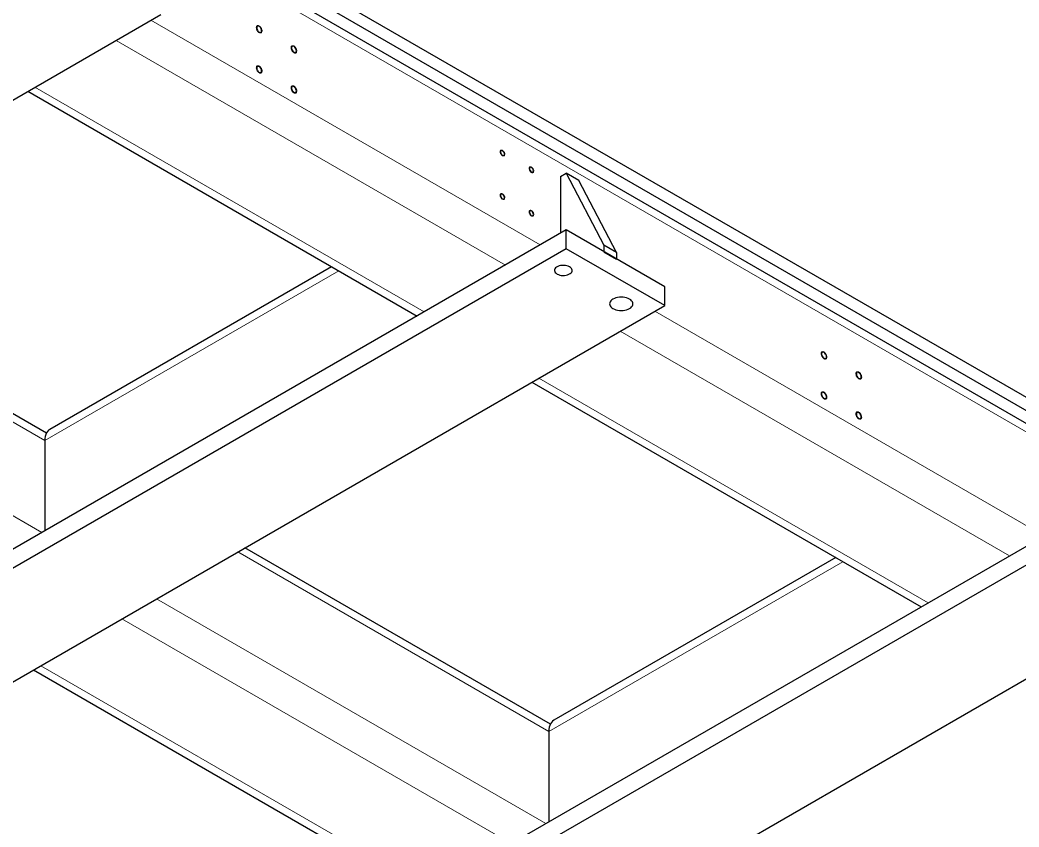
# Model space of a CAD drawing. Header units: millimetres. Extents: x 30 to 8380, y 30 to 5898.
# Drawn here: x 857 to 1466, y 4274 to 4767 of the extents above; entities that cross this region are included whole.
import ezdxf

# ---------------------------------------------------------------- set-up
doc = ezdxf.new("R2010")
doc.units = ezdxf.units.MM
doc.header["$LTSCALE"] = 10

msp = doc.modelspace()

# ---------------------------------------------------------------- linework, layer by layer
at = {"color": 7, "linetype": 'Continuous', "lineweight": 25}
for p, q in [((556.0281813, 5064.729986), (2168.2316424, 4134.0247385)), ((2164.4173244, 4120.0706863), (545.1427955, 5054.8579743)), ((556.0281813, 5056.5645779), (2168.2316424, 4125.8593304)), ((514.6624346, 4523.230851), (942.4620372, 4770.1943048)), ((861.3496671, 4723.3691303), (1098.9359365, 4586.2134964)), ((1186.4138767, 4671.4207336), (1189.9494106, 4673.4617539)), ((1186.4138767, 4671.4207336), (1186.4138767, 4636.7134364)), ((1189.9494106, 4673.4617539), (1212.930381, 4629.5705289)), ((1197.7275852, 4668.9715093), (1189.9494106, 4673.4617539)), ((1220.7085556, 4625.0802843), (1197.7275852, 4668.9715093)), ((1189.9494106, 4638.7544566), (762.149808, 4391.7910028)), ((1189.9494106, 4627.3228853), (1189.9494106, 4638.7544566)), ((1250.053487, 4604.0571119), (1189.9494106, 4638.7544566)), ((1212.930381, 4629.5705289), (1212.930381, 4625.4878248)), ((1220.7085556, 4625.0802843), (1212.930381, 4629.5705289)), ((872.7042768, 4514.7052681), (686.2991842, 4622.3146375)), ((1189.9494106, 4627.3228853), (762.149808, 4380.3594315)), ((1250.053487, 4592.6255405), (1189.9494106, 4627.3228853)), ((1212.930381, 4625.4878248), (1220.7085556, 4620.9975802)), ((1220.7085556, 4625.0802843), (1220.7085556, 4620.9975802)), ((1046.801842, 4616.3098686), (874.8585703, 4517.0491306)), ((1250.053487, 4592.6255405), (1250.053487, 4604.0571119)), ((822.2538844, 4345.6620867), (1250.053487, 4592.6255405)), ((1168.941117, 4545.800366), (1406.5273864, 4408.6447321)), ((871.7513591, 4510.1814585), (871.7513591, 4455.0626315)), ((1497.5408604, 4461.1856923), (1069.7412578, 4214.2222385)), ((1497.5408604, 4449.754121), (1069.7412578, 4202.7906671)), ((1180.2957266, 4337.1365038), (993.890634, 4444.7458732)), ((1354.3932918, 4438.7411043), (1182.4500201, 4339.4803663)), ((1129.8453342, 4168.0933224), (1557.6449368, 4415.0567762)), ((864.8852011, 4370.2726219), (1102.4714705, 4233.1169881)), ((1179.3428089, 4332.6126942), (1179.3428089, 4277.4938672))]:
    msp.add_line(p, q, dxfattribs=at)
at = {"color": 8, "linetype": 'Continuous', "lineweight": 18}
for p, q in [((548.2500067, 5047.9903022), (2167.5245356, 4113.2030142)), ((936.4549627, 4766.7264945), (1174.0412321, 4629.5708606)), ((915.2400352, 4754.4793776), (1152.8263046, 4617.3237437)), ((865.7425605, 4725.9050937), (1103.3288299, 4588.7494598)), ((681.9045668, 4619.7776789), (871.7513591, 4510.1814585)), ((1051.1964594, 4613.77291), (871.7513591, 4510.1814585)), ((632.3990467, 4591.1987505), (869.9853161, 4454.0431166)), ((1244.0464125, 4589.1577302), (1481.6326819, 4452.0020963)), ((1222.831485, 4576.9106133), (1460.4177544, 4439.7549794)), ((1173.3340103, 4548.3363294), (1410.9202797, 4411.1806955)), ((989.4960166, 4442.2089146), (1179.3428089, 4332.6126942)), ((1358.7879092, 4436.2041456), (1179.3428089, 4332.6126942)), ((939.9904966, 4413.6299862), (1177.576766, 4276.4743523)), ((918.7755691, 4401.3828692), (1156.3618385, 4264.2272353)), ((869.2780944, 4372.8085853), (1106.8643638, 4235.6529514))]:
    msp.add_line(p, q, dxfattribs=at)
at = {"color": 7, "linetype": 'Continuous', "lineweight": 25, "flags": 128}
for points in [[(1004.0687155, 4760.3555383), (1004.0019591, 4760.9055202), (1003.8076216, 4761.483709), (1003.5029706, 4762.0387302), (1003.1150757, 4762.5212677), (1002.6784032, 4762.8884459), (1002.2317532, 4763.1076395), (1001.8148127, 4763.159372), (1001.4646285, 4763.039047), (1001.2123161, 4762.7573556), (1001.0802945, 4762.3393276), (1001.0802945, 4761.8221065), (1001.2123161, 4761.2516496), (1001.4646285, 4760.6786446), (1001.8148127, 4760.1540054), (1002.2317532, 4759.7243486), (1002.6784032, 4759.4278511), (1003.1150757, 4759.290858), (1003.5029706, 4759.3255416), (1003.8076216, 4759.5288203), (1004.0019591, 4759.8826317), (1004.0687155, 4760.3555383)], [(1025.281919, 4748.1094166), (1025.2151626, 4748.6593985), (1025.020825, 4749.2375873), (1024.716174, 4749.7926085), (1024.3282792, 4750.275146), (1023.8916066, 4750.6423242), (1023.4449567, 4750.8615178), (1023.0280161, 4750.9132504), (1022.6778319, 4750.7929253), (1022.4255195, 4750.511234), (1022.293498, 4750.0932059), (1022.293498, 4749.5759848), (1022.4255195, 4749.0055279), (1022.6778319, 4748.4325229), (1023.0280161, 4747.9078837), (1023.4449567, 4747.478227), (1023.8916066, 4747.1817295), (1024.3282792, 4747.0447363), (1024.716174, 4747.0794199), (1025.020825, 4747.2826986), (1025.2151626, 4747.6365101), (1025.281919, 4748.1094166)], [(1004.0687155, 4735.8593139), (1004.0019591, 4736.4092958), (1003.8076216, 4736.9874846), (1003.5029706, 4737.5425058), (1003.1150757, 4738.0250433), (1002.6784032, 4738.3922216), (1002.2317532, 4738.6114151), (1001.8148127, 4738.6631477), (1001.4646285, 4738.5428226), (1001.2123161, 4738.2611313), (1001.0802945, 4737.8431032), (1001.0802945, 4737.3258821), (1001.2123161, 4736.7554252), (1001.4646285, 4736.1824202), (1001.8148127, 4735.6577811), (1002.2317532, 4735.2281243), (1002.6784032, 4734.9316268), (1003.1150757, 4734.7946336), (1003.5029706, 4734.8293173), (1003.8076216, 4735.0325959), (1004.0019591, 4735.3864074), (1004.0687155, 4735.8593139)], [(1025.281919, 4723.6131923), (1025.2151626, 4724.1631741), (1025.020825, 4724.741363), (1024.716174, 4725.2963842), (1024.3282792, 4725.7789217), (1023.8916066, 4726.1460999), (1023.4449567, 4726.3652934), (1023.0280161, 4726.417026), (1022.6778319, 4726.2967009), (1022.4255195, 4726.0150096), (1022.293498, 4725.5969816), (1022.293498, 4725.0797604), (1022.4255195, 4724.5093035), (1022.6778319, 4723.9362985), (1023.0280161, 4723.4116594), (1023.4449567, 4722.9820026), (1023.8916066, 4722.6855051), (1024.3282792, 4722.5485119), (1024.716174, 4722.5831956), (1025.020825, 4722.7864742), (1025.2151626, 4723.1402857), (1025.281919, 4723.6131923)], [(1152.2606192, 4685.0129334), (1152.1954871, 4685.501255), (1152.0071489, 4686.0118593), (1151.7160139, 4686.4894144), (1151.3536312, 4686.8821697), (1150.9592706, 4687.1475643), (1150.575667, 4687.2568383), (1150.24439, 4687.1981504), (1150.0013385, 4686.9778602), (1149.872851, 4686.6198396), (1149.872851, 4686.1628858), (1150.0013385, 4685.6565166), (1150.24439, 4685.1556052), (1150.575667, 4684.7144329), (1150.9592706, 4684.3808078), (1151.3536312, 4684.1908831), (1151.7160139, 4684.1652403), (1152.0071489, 4684.3066582), (1152.1954871, 4684.5998118), (1152.2606192, 4685.0129334)], [(1169.9382887, 4674.807832), (1169.8731566, 4675.2961536), (1169.6848184, 4675.8067579), (1169.3936835, 4676.284313), (1169.0313008, 4676.6770683), (1168.6369401, 4676.9424629), (1168.2533365, 4677.0517369), (1167.9220595, 4676.993049), (1167.679008, 4676.7727588), (1167.5505205, 4676.4147382), (1167.5505205, 4675.9577844), (1167.679008, 4675.4514152), (1167.9220595, 4674.9505038), (1168.2533365, 4674.5093315), (1168.6369401, 4674.1757064), (1169.0313008, 4673.9857817), (1169.3936835, 4673.9601389), (1169.6848184, 4674.1015568), (1169.8731566, 4674.3947104), (1169.9382887, 4674.807832)], [(1152.2606192, 4658.475357), (1152.1954871, 4658.9636786), (1152.0071489, 4659.4742829), (1151.7160139, 4659.951838), (1151.3536312, 4660.3445933), (1150.9592706, 4660.6099879), (1150.575667, 4660.7192619), (1150.24439, 4660.660574), (1150.0013385, 4660.4402838), (1149.872851, 4660.0822632), (1149.872851, 4659.6253094), (1150.0013385, 4659.1189402), (1150.24439, 4658.6180288), (1150.575667, 4658.1768565), (1150.9592706, 4657.8432314), (1151.3536312, 4657.6533068), (1151.7160139, 4657.627664), (1152.0071489, 4657.7690818), (1152.1954871, 4658.0622354), (1152.2606192, 4658.475357)], [(1169.9382887, 4648.2702556), (1169.8731566, 4648.7585772), (1169.6848184, 4649.2691815), (1169.3936835, 4649.7467366), (1169.0313008, 4650.1394919), (1168.6369401, 4650.4048865), (1168.2533365, 4650.5141605), (1167.9220595, 4650.4554726), (1167.679008, 4650.2351824), (1167.5505205, 4649.8771618), (1167.5505205, 4649.420208), (1167.679008, 4648.9138388), (1167.9220595, 4648.4129274), (1168.2533365, 4647.9717551), (1168.6369401, 4647.63813), (1169.0313008, 4647.4482054), (1169.3936835, 4647.4225626), (1169.6848184, 4647.5639804), (1169.8731566, 4647.857134), (1169.9382887, 4648.2702556)], [(1184.3809447, 4611.8621567), (1185.1440354, 4611.4963511), (1186.0105683, 4611.2177199), (1186.9510345, 4611.0357516), (1187.9334076, 4610.9566429), (1188.9242341, 4610.9830877), (1189.8897726, 4611.1141854), (1190.7971427, 4611.3454718), (1191.6154453, 4611.6690706), (1192.3168138, 4612.073962), (1192.877364, 4612.546358), (1193.2780072, 4613.0701716), (1193.5050997, 4613.6275651), (1193.5509084, 4614.1995571), (1193.4138732, 4614.766669), (1193.0986607, 4615.3095886), (1192.6160051, 4615.8098274), (1191.9823426, 4616.2503503), (1191.2192519, 4616.6161558), (1190.3527191, 4616.894787), (1189.4122529, 4617.0767553), (1188.4298798, 4617.155864), (1187.4390533, 4617.1294192), (1186.4735148, 4616.9983215), (1185.5661446, 4616.7670351), (1184.7478421, 4616.4434363), (1184.0464736, 4616.0385449), (1183.4859233, 4615.5661489), (1183.0852802, 4615.0423353), (1182.8581876, 4614.4849418), (1182.8123789, 4613.9129498), (1182.9494141, 4613.3458379), (1183.2646266, 4612.8029183), (1183.7472822, 4612.3026796), (1184.3809447, 4611.8621567)], [(1218.4988469, 4590.7375968), (1219.3490128, 4590.3184222), (1220.3023004, 4589.981185), (1221.3352366, 4589.7341888), (1222.4223872, 4589.5835157), (1223.5369827, 4589.5328757), (1224.6515783, 4589.5835157), (1225.7387288, 4589.7341888), (1226.771665, 4589.981185), (1227.7249527, 4590.3184222), (1228.5751185, 4590.7375968), (1229.3012288, 4591.2283871), (1229.8854042, 4591.7787083), (1230.3132604, 4592.3750097), (1230.5742622, 4593.0026083), (1230.6619827, 4593.6460507), (1230.5742622, 4594.289493), (1230.3132604, 4594.9170916), (1229.8854042, 4595.513393), (1229.3012288, 4596.0637142), (1228.5751185, 4596.5545046), (1227.7249527, 4596.9736791), (1226.771665, 4597.3109164), (1225.7387288, 4597.5579125), (1224.6515783, 4597.7085856), (1223.5369827, 4597.7592256), (1222.4223872, 4597.7085856), (1221.3352366, 4597.5579125), (1220.3023004, 4597.3109164), (1219.3490128, 4596.9736791), (1218.4988469, 4596.5545046), (1217.7727366, 4596.0637142), (1217.1885612, 4595.513393), (1216.7607051, 4594.9170916), (1216.4997033, 4594.289493), (1216.4119827, 4593.6460507), (1216.4997033, 4593.0026083), (1216.7607051, 4592.3750097), (1217.1885612, 4591.7787083), (1217.7727366, 4591.2283871), (1218.4988469, 4590.7375968)], [(1348.7832713, 4561.356061), (1348.716515, 4561.9060429), (1348.5221774, 4562.4842317), (1348.2175264, 4563.0392529), (1347.8296316, 4563.5217904), (1347.392959, 4563.8889687), (1346.9463091, 4564.1081622), (1346.5293685, 4564.1598948), (1346.1791843, 4564.0395697), (1345.9268719, 4563.7578784), (1345.7948503, 4563.3398503), (1345.7948503, 4562.8226292), (1345.9268719, 4562.2521723), (1346.1791843, 4561.6791673), (1346.5293685, 4561.1545282), (1346.9463091, 4560.7248714), (1347.392959, 4560.4283739), (1347.8296316, 4560.2913807), (1348.2175264, 4560.3260644), (1348.5221774, 4560.529343), (1348.716515, 4560.8831545), (1348.7832713, 4561.356061)], [(1369.9964748, 4549.1099394), (1369.9297184, 4549.6599212), (1369.7353808, 4550.2381101), (1369.4307298, 4550.7931313), (1369.042835, 4551.2756688), (1368.6061625, 4551.642847), (1368.1595125, 4551.8620405), (1367.7425719, 4551.9137731), (1367.3923877, 4551.793448), (1367.1400753, 4551.5117567), (1367.0080538, 4551.0937287), (1367.0080538, 4550.5765075), (1367.1400753, 4550.0060506), (1367.3923877, 4549.4330456), (1367.7425719, 4548.9084065), (1368.1595125, 4548.4787497), (1368.6061625, 4548.1822522), (1369.042835, 4548.045259), (1369.4307298, 4548.0799427), (1369.7353808, 4548.2832213), (1369.9297184, 4548.6370328), (1369.9964748, 4549.1099394)], [(1348.7832713, 4536.8598367), (1348.716515, 4537.4098185), (1348.5221774, 4537.9880074), (1348.2175264, 4538.5430286), (1347.8296316, 4539.0255661), (1347.392959, 4539.3927443), (1346.9463091, 4539.6119379), (1346.5293685, 4539.6636704), (1346.1791843, 4539.5433453), (1345.9268719, 4539.261654), (1345.7948503, 4538.843626), (1345.7948503, 4538.3264048), (1345.9268719, 4537.755948), (1346.1791843, 4537.1829429), (1346.5293685, 4536.6583038), (1346.9463091, 4536.228647), (1347.392959, 4535.9321495), (1347.8296316, 4535.7951564), (1348.2175264, 4535.82984), (1348.5221774, 4536.0331187), (1348.716515, 4536.3869301), (1348.7832713, 4536.8598367)], [(1369.9964748, 4524.613715), (1369.9297184, 4525.1636969), (1369.7353808, 4525.7418857), (1369.4307298, 4526.2969069), (1369.042835, 4526.7794444), (1368.6061625, 4527.1466226), (1368.1595125, 4527.3658162), (1367.7425719, 4527.4175487), (1367.3923877, 4527.2972237), (1367.1400753, 4527.0155323), (1367.0080538, 4526.5975043), (1367.0080538, 4526.0802832), (1367.1400753, 4525.5098263), (1367.3923877, 4524.9368213), (1367.7425719, 4524.4121821), (1368.1595125, 4523.9825254), (1368.6061625, 4523.6860278), (1369.042835, 4523.5490347), (1369.4307298, 4523.5837183), (1369.7353808, 4523.786997), (1369.9297184, 4524.1408084), (1369.9964748, 4524.613715)], [(874.8585703, 4517.0491306), (874.8579608, 4517.0487787), (874.0653857, 4516.4821725), (873.3770945, 4515.75933), (872.8017429, 4514.8893416), (872.3465663, 4513.8831478), (872.0172887, 4512.753402), (871.8180512, 4511.5143115), (871.7513591, 4510.1814585)], [(1182.4500201, 4339.4803663), (1182.4494106, 4339.4800144), (1181.6568355, 4338.9134081), (1180.9685443, 4338.1905657), (1180.3931927, 4337.3205773), (1179.9380161, 4336.3143834), (1179.6087386, 4335.1846377), (1179.409501, 4333.9455472), (1179.3428089, 4332.6126942)]]:
    msp.add_lwpolyline(points, dxfattribs=at)
at = {"color": 7, "linetype": 'Continuous', "lineweight": 18}
for points, knots in [([(1004.3334961, 4760.2024618), (1004.268327, 4759.6895549), (1004.076528, 4759.2903745), (1003.7727085, 4759.034526), (1003.3794014, 4758.9409846), (1002.9257764, 4759.0166877), (1002.4454769, 4759.2560208), (1001.9741245, 4759.6412337), (1001.5466772, 4760.1437569), (1001.1948368, 4760.7263205), (1000.9446978, 4761.3457185), (1000.8148117, 4761.9560129), (1000.8148117, 4762.511941), (1000.9446978, 4762.9722722), (1001.1948368, 4763.3028658), (1001.5466772, 4763.4792032), (1001.9741245, 4763.4882062), (1002.4454769, 4763.3292072), (1002.9257764, 4763.0139983), (1003.3794014, 4762.5659572), (1003.7727085, 4762.018313), (1004.076528, 4761.411682), (1004.268327, 4760.7910553), (1004.3338806, 4760.2024618), (1004.3211069, 4760.3957169), (1004.3338806, 4760.2024618)], [0, 0, 0, 0, 0.0434760062, 0.0869543696, 0.1304327329, 0.1739110963, 0.2173894596, 0.260867823, 0.3043461863, 0.3478245497, 0.391302913, 0.4347812764, 0.4782596398, 0.5217380031, 0.5652163665, 0.6086947298, 0.6521730932, 0.6956514565, 0.7391298199, 0.7826081832, 0.8260865466, 0.8695649099, 0.9130432733, 0.9565216366, 1, 1, 1, 1]), ([(1025.5467892, 4747.9563401), (1025.4815304, 4747.4434332), (1025.2897314, 4747.0442528), (1024.9859119, 4746.7884044), (1024.5926048, 4746.6948629), (1024.1389799, 4746.770566), (1023.6586804, 4747.0098992), (1023.1873279, 4747.395112), (1022.7598806, 4747.8976352), (1022.4080403, 4748.4801988), (1022.1579012, 4749.0995968), (1022.0280152, 4749.7098912), (1022.0280152, 4750.2658194), (1022.1579012, 4750.7261506), (1022.4080403, 4751.0567441), (1022.7598806, 4751.2330815), (1023.1873279, 4751.2420845), (1023.6586804, 4751.0830855), (1024.1389799, 4750.7678766), (1024.5926048, 4750.3198355), (1024.9859119, 4749.7721913), (1025.2897314, 4749.1655603), (1025.4815304, 4748.5449336), (1025.547084, 4747.9563401), (1025.5343103, 4748.1495953), (1025.547084, 4747.9563401)], [0, 0, 0, 0, 0.0434765307, 0.0869548702, 0.1304332097, 0.1739115493, 0.2173898888, 0.2608682283, 0.3043465678, 0.3478249073, 0.3913032468, 0.4347815863, 0.4782599258, 0.5217382654, 0.5652166049, 0.6086949444, 0.6521732839, 0.6956516234, 0.7391299629, 0.7826083024, 0.8260866419, 0.8695649815, 0.913043321, 0.9565216605, 1, 1, 1, 1]), ([(1004.3334961, 4735.7062374), (1004.268327, 4735.1933305), (1004.076528, 4734.7941501), (1003.7727085, 4734.5383017), (1003.3794014, 4734.4447602), (1002.9257764, 4734.5204634), (1002.4454769, 4734.7597965), (1001.9741245, 4735.1450094), (1001.5466772, 4735.6475325), (1001.1948368, 4736.2300961), (1000.9446978, 4736.8494941), (1000.8148117, 4737.4597886), (1000.8148117, 4738.0157167), (1000.9446978, 4738.4760479), (1001.1948368, 4738.8066415), (1001.5466772, 4738.9829788), (1001.9741245, 4738.9919819), (1002.4454769, 4738.8329828), (1002.9257764, 4738.5177739), (1003.3794014, 4738.0697328), (1003.7727085, 4737.5220886), (1004.076528, 4736.9154576), (1004.268327, 4736.2948309), (1004.3338806, 4735.7062374), (1004.3211069, 4735.8994926), (1004.3338806, 4735.7062374)], [0, 0, 0, 0, 0.0434760062, 0.0869543696, 0.1304327329, 0.1739110963, 0.2173894596, 0.260867823, 0.3043461863, 0.3478245497, 0.391302913, 0.4347812764, 0.4782596398, 0.5217380031, 0.5652163665, 0.6086947298, 0.6521730932, 0.6956514565, 0.7391298199, 0.7826081832, 0.8260865466, 0.8695649099, 0.9130432733, 0.9565216366, 1, 1, 1, 1]), ([(1025.5467892, 4723.4601157), (1025.4815304, 4722.9472088), (1025.2897314, 4722.5480285), (1024.9859119, 4722.29218), (1024.5926048, 4722.1986386), (1024.1389799, 4722.2743417), (1023.6586804, 4722.5136748), (1023.1873279, 4722.8988877), (1022.7598806, 4723.4014109), (1022.4080403, 4723.9839745), (1022.1579012, 4724.6033724), (1022.0280152, 4725.2136669), (1022.0280152, 4725.769595), (1022.1579012, 4726.2299262), (1022.4080403, 4726.5605198), (1022.7598806, 4726.7368572), (1023.1873279, 4726.7458602), (1023.6586804, 4726.5868611), (1024.1389799, 4726.2716523), (1024.5926048, 4725.8236111), (1024.9859119, 4725.275967), (1025.2897314, 4724.669336), (1025.4815304, 4724.0487092), (1025.547084, 4723.4601157), (1025.5343103, 4723.6533709), (1025.547084, 4723.4601157)], [0, 0, 0, 0, 0.0434765307, 0.0869548702, 0.1304332097, 0.1739115493, 0.2173898888, 0.2608682283, 0.3043465678, 0.3478249073, 0.3913032468, 0.4347815863, 0.4782599258, 0.5217382654, 0.5652166049, 0.6086949444, 0.6521732839, 0.6956516234, 0.7391299629, 0.7826083024, 0.8260866419, 0.8695649815, 0.913043321, 0.9565216605, 1, 1, 1, 1]), ([(1152.472496, 4684.8904722), (1152.4099217, 4684.4453837), (1152.2270157, 4684.1123847), (1151.9402854, 4683.9210636), (1151.5752079, 4683.8884201), (1151.164222, 4684.0173549), (1150.7438455, 4684.2964114), (1150.3514309, 4684.7007942), (1150.0218458, 4685.1945722), (1149.7843753, 4685.7338711), (1149.6601197, 4686.2707716), (1149.6601197, 4686.757568), (1149.7843753, 4687.1510062), (1150.0218458, 4687.4161274), (1150.3514309, 4687.5293746), (1150.7438455, 4687.4806851), (1151.164222, 4687.2743853), (1151.5752079, 4686.9288058), (1151.9402854, 4686.4746528), (1152.2270157, 4685.9522799), (1152.4099217, 4685.4081022), (1152.4727512, 4684.8904722), (1152.4604779, 4685.0604224), (1152.4727512, 4684.8904722)], [0, 0, 0, 0, 0.0476170059, 0.0952361556, 0.1428553053, 0.190474455, 0.2380936047, 0.2857127544, 0.3333319041, 0.3809510538, 0.4285702035, 0.4761893532, 0.5238085029, 0.5714276526, 0.6190468023, 0.6666659521, 0.7142851018, 0.7619042515, 0.8095234012, 0.8571425509, 0.9047617006, 0.9523808503, 1, 1, 1, 1]), ([(1170.1500416, 4674.6853708), (1170.0875912, 4674.2402823), (1169.9046853, 4673.9072833), (1169.6179549, 4673.7159622), (1169.2528774, 4673.6833187), (1168.8418915, 4673.8122535), (1168.4215151, 4674.09131), (1168.0291004, 4674.4956928), (1167.6995153, 4674.9894708), (1167.4620448, 4675.5287697), (1167.3377892, 4676.0656703), (1167.3377892, 4676.5524666), (1167.4620448, 4676.9459048), (1167.6995153, 4677.211026), (1168.0291004, 4677.3242732), (1168.4215151, 4677.2755837), (1168.8418915, 4677.0692839), (1169.2528774, 4676.7237044), (1169.6179549, 4676.2695514), (1169.9046853, 4675.7471785), (1170.0875912, 4675.2030008), (1170.1504208, 4674.6853708), (1170.1381474, 4674.855321), (1170.1504208, 4674.6853708)], [0, 0, 0, 0, 0.0476160168, 0.095235216, 0.1428544152, 0.1904736143, 0.2380928135, 0.2857120126, 0.3333312118, 0.3809504109, 0.4285696101, 0.4761888093, 0.5238080084, 0.5714272076, 0.6190464067, 0.6666656059, 0.7142848051, 0.7619040042, 0.8095232034, 0.8571424025, 0.9047616017, 0.9523808008, 1, 1, 1, 1]), ([(1152.472496, 4658.3528958), (1152.4099217, 4657.9078073), (1152.2270157, 4657.5748083), (1151.9402854, 4657.3834872), (1151.5752079, 4657.3508438), (1151.164222, 4657.4797785), (1150.7438455, 4657.758835), (1150.3514309, 4658.1632178), (1150.0218458, 4658.6569958), (1149.7843753, 4659.1962947), (1149.6601197, 4659.7331953), (1149.6601197, 4660.2199916), (1149.7843753, 4660.6134298), (1150.0218458, 4660.878551), (1150.3514309, 4660.9917982), (1150.7438455, 4660.9431087), (1151.164222, 4660.7368089), (1151.5752079, 4660.3912294), (1151.9402854, 4659.9370764), (1152.2270157, 4659.4147035), (1152.4099217, 4658.8705258), (1152.4727512, 4658.3528958), (1152.4604779, 4658.522846), (1152.4727512, 4658.3528958)], [0, 0, 0, 0, 0.0476170059, 0.0952361556, 0.1428553053, 0.190474455, 0.2380936047, 0.2857127544, 0.3333319041, 0.3809510538, 0.4285702035, 0.4761893532, 0.5238085029, 0.5714276526, 0.6190468023, 0.6666659521, 0.7142851018, 0.7619042515, 0.8095234012, 0.8571425509, 0.9047617006, 0.9523808503, 1, 1, 1, 1]), ([(1170.1500416, 4648.1477944), (1170.0875912, 4647.7027059), (1169.9046853, 4647.3697069), (1169.6179549, 4647.1783858), (1169.2528774, 4647.1457424), (1168.8418915, 4647.2746771), (1168.4215151, 4647.5537336), (1168.0291004, 4647.9581164), (1167.6995153, 4648.4518944), (1167.4620448, 4648.9911933), (1167.3377892, 4649.5280939), (1167.3377892, 4650.0148902), (1167.4620448, 4650.4083284), (1167.6995153, 4650.6734496), (1168.0291004, 4650.7866968), (1168.4215151, 4650.7380073), (1168.8418915, 4650.5317075), (1169.2528774, 4650.186128), (1169.6179549, 4649.731975), (1169.9046853, 4649.2096021), (1170.0875912, 4648.6654244), (1170.1504208, 4648.1477944), (1170.1381474, 4648.3177446), (1170.1504208, 4648.1477944)], [0, 0, 0, 0, 0.0476160168, 0.095235216, 0.1428544152, 0.1904736143, 0.2380928135, 0.2857120126, 0.3333312118, 0.3809504109, 0.4285696101, 0.4761888093, 0.5238080084, 0.5714272076, 0.6190464067, 0.6666656059, 0.7142848051, 0.7619040042, 0.8095232034, 0.8571424025, 0.9047616017, 0.9523808008, 1, 1, 1, 1]), ([(1349.0474224, 4561.2029845), (1348.9828828, 4560.6900776), (1348.7910838, 4560.2908972), (1348.4872643, 4560.0350488), (1348.0939572, 4559.9415073), (1347.6403323, 4560.0172105), (1347.1600328, 4560.2565436), (1346.6886803, 4560.6417565), (1346.261233, 4561.1442796), (1345.9093927, 4561.7268432), (1345.6592536, 4562.3462412), (1345.5293676, 4562.9565357), (1345.5293676, 4563.5124638), (1345.6592536, 4563.972795), (1345.9093927, 4564.3033886), (1346.261233, 4564.4797259), (1346.6886803, 4564.4887289), (1347.1600328, 4564.3297299), (1347.6403323, 4564.014521), (1348.0939572, 4563.5664799), (1348.4872643, 4563.0188357), (1348.7910838, 4562.4122047), (1348.9828828, 4561.791578), (1349.0484364, 4561.2029845), (1349.0356627, 4561.3962397), (1349.0484364, 4561.2029845)], [0, 0, 0, 0, 0.0434723429, 0.0869508728, 0.1304294026, 0.1739079325, 0.2173864624, 0.2608649922, 0.3043435221, 0.347822052, 0.3913005818, 0.4347791117, 0.4782576416, 0.5217361714, 0.5652147013, 0.6086932312, 0.652171761, 0.6956502909, 0.7391288208, 0.7826073507, 0.8260858805, 0.8695644104, 0.9130429403, 0.9565214701, 1, 1, 1, 1]), ([(1370.2607155, 4548.9568628), (1370.1960862, 4548.4439559), (1370.0042873, 4548.0447756), (1369.7004678, 4547.7889271), (1369.3071606, 4547.6953857), (1368.8535357, 4547.7710888), (1368.3732362, 4548.0104219), (1367.9018838, 4548.3956348), (1367.4744365, 4548.898158), (1367.1225961, 4549.4807216), (1366.872457, 4550.1001195), (1366.742571, 4550.710414), (1366.742571, 4551.2663421), (1366.872457, 4551.7266733), (1367.1225961, 4552.0572669), (1367.4744365, 4552.2336043), (1367.9018838, 4552.2426073), (1368.3732362, 4552.0836082), (1368.8535357, 4551.7683994), (1369.3071606, 4551.3203582), (1369.7004678, 4550.7727141), (1370.0042873, 4550.1660831), (1370.1960862, 4549.5454563), (1370.2616398, 4548.9568628), (1370.2488661, 4549.150118), (1370.2616398, 4548.9568628)], [0, 0, 0, 0, 0.0434728624, 0.0869513686, 0.1304298749, 0.1739083811, 0.2173868874, 0.2608653937, 0.3043438999, 0.3478224062, 0.3913009124, 0.4347794187, 0.4782579249, 0.5217364312, 0.5652149374, 0.6086934437, 0.65217195, 0.6956504562, 0.7391289625, 0.7826074687, 0.826085975, 0.8695644812, 0.9130429875, 0.9565214937, 1, 1, 1, 1]), ([(1349.0474224, 4536.7067602), (1348.9828828, 4536.1938533), (1348.7910838, 4535.7946729), (1348.4872643, 4535.5388244), (1348.0939572, 4535.445283), (1347.6403323, 4535.5209861), (1347.1600328, 4535.7603192), (1346.6886803, 4536.1455321), (1346.261233, 4536.6480553), (1345.9093927, 4537.2306189), (1345.6592536, 4537.8500169), (1345.5293676, 4538.4603113), (1345.5293676, 4539.0162394), (1345.6592536, 4539.4765706), (1345.9093927, 4539.8071642), (1346.261233, 4539.9835016), (1346.6886803, 4539.9925046), (1347.1600328, 4539.8335055), (1347.6403323, 4539.5182967), (1348.0939572, 4539.0702556), (1348.4872643, 4538.5226114), (1348.7910838, 4537.9159804), (1348.9828828, 4537.2953536), (1349.0484364, 4536.7067602), (1349.0356627, 4536.9000153), (1349.0484364, 4536.7067602)], [0, 0, 0, 0, 0.0434723429, 0.0869508728, 0.1304294026, 0.1739079325, 0.2173864624, 0.2608649922, 0.3043435221, 0.347822052, 0.3913005818, 0.4347791117, 0.4782576416, 0.5217361714, 0.5652147013, 0.6086932312, 0.652171761, 0.6956502909, 0.7391288208, 0.7826073507, 0.8260858805, 0.8695644104, 0.9130429403, 0.9565214701, 1, 1, 1, 1]), ([(1370.2607155, 4524.4606385), (1370.1960862, 4523.9477316), (1370.0042873, 4523.5485512), (1369.7004678, 4523.2927027), (1369.3071606, 4523.1991613), (1368.8535357, 4523.2748644), (1368.3732362, 4523.5141975), (1367.9018838, 4523.8994104), (1367.4744365, 4524.4019336), (1367.1225961, 4524.9844972), (1366.872457, 4525.6038952), (1366.742571, 4526.2141896), (1366.742571, 4526.7701177), (1366.872457, 4527.2304489), (1367.1225961, 4527.5610425), (1367.4744365, 4527.7373799), (1367.9018838, 4527.7463829), (1368.3732362, 4527.5873839), (1368.8535357, 4527.272175), (1369.3071606, 4526.8241339), (1369.7004678, 4526.2764897), (1370.0042873, 4525.6698587), (1370.1960862, 4525.049232), (1370.2616398, 4524.4606385), (1370.2488661, 4524.6538936), (1370.2616398, 4524.4606385)], [0, 0, 0, 0, 0.0434728624, 0.0869513686, 0.1304298749, 0.1739083811, 0.2173868874, 0.2608653937, 0.3043438999, 0.3478224062, 0.3913009124, 0.4347794187, 0.4782579249, 0.5217364312, 0.5652149374, 0.6086934437, 0.65217195, 0.6956504562, 0.7391289625, 0.7826074687, 0.826085975, 0.8695644812, 0.9130429875, 0.9565214937, 1, 1, 1, 1])]:
    msp.add_open_spline(points, degree=3, knots=knots, dxfattribs=at)

doc.saveas('drawing.dxf')
